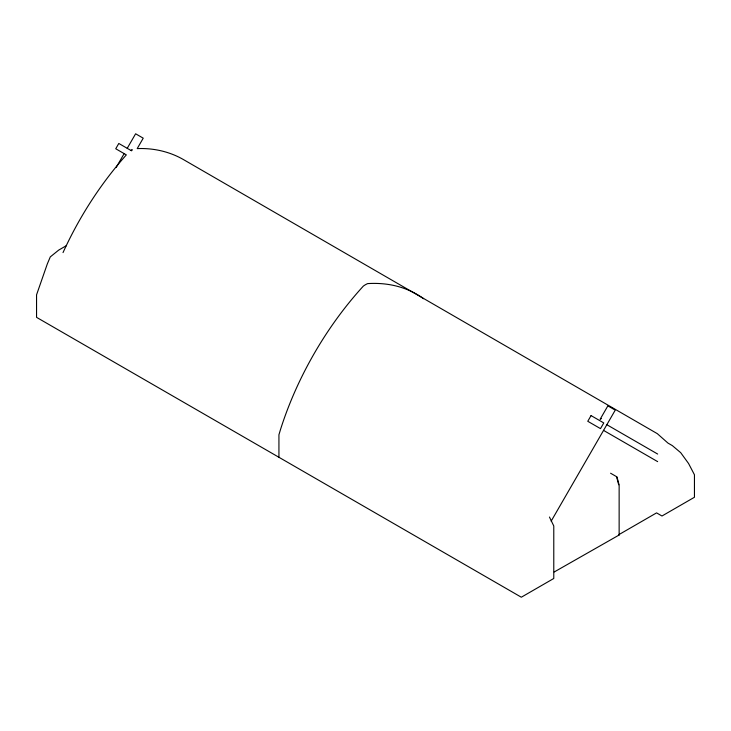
<?xml version="1.0" encoding="UTF-8"?>
<svg xmlns="http://www.w3.org/2000/svg" width="731" height="731" viewBox="0 0 731 731"><rect width="100%" height="100%" fill="white"/><g stroke="black" fill="none" stroke-linecap="round" stroke-linejoin="round"><path stroke-width="1.1" d="M63.021 252.597C79.176 217.162 100.439 183.984 126.335 154.881L115.745 148.758L118.806 143.459L131.553 150.814L132.22 149.654L130.876 150.431M116.165 167.463L124.16 153.62M127.221 148.32L135.619 133.782L143.23 138.177L137.209 148.603C153.071 147.927 169.181 151.454 183.024 159.331L657.324 433.666L667.979 443.096L672.31 445.59L680.716 452.681L688.575 463.518L694.45 474.775L694.45 497.263L661.984 516.004L656.575 512.879L618.709 534.745L619.139 535.001L619.139 485.018L616.964 476.904L610.586 473.222M551.165 521.148L615.255 410.128L607.872 405.86L600.124 419.274L601.394 418.543M66.503 245.589L58.69 250.103L50.284 256.901L47.314 263.937L36.55 294.849L36.55 317.345L521.322 597.218L553.778 578.477L553.778 525.973L549.456 517.036M554.199 571.989L619.139 535.001M606.419 424.464L657.662 454.052M603.459 430.34L657.662 461.636M616.535 476.649L618.709 484.772M278.931 457.277L278.931 434.79L280.466 429.645A232.047 133.974 -60 0 1 363.334 286.104A22.743 13.131 -60 0 1 367.666 283.601A232.047 133.974 -60 0 1 423.596 298.723M591.059 415.592L587.77 421.284L600.498 428.631L603.779 422.938L591.059 415.592"/></g></svg>
